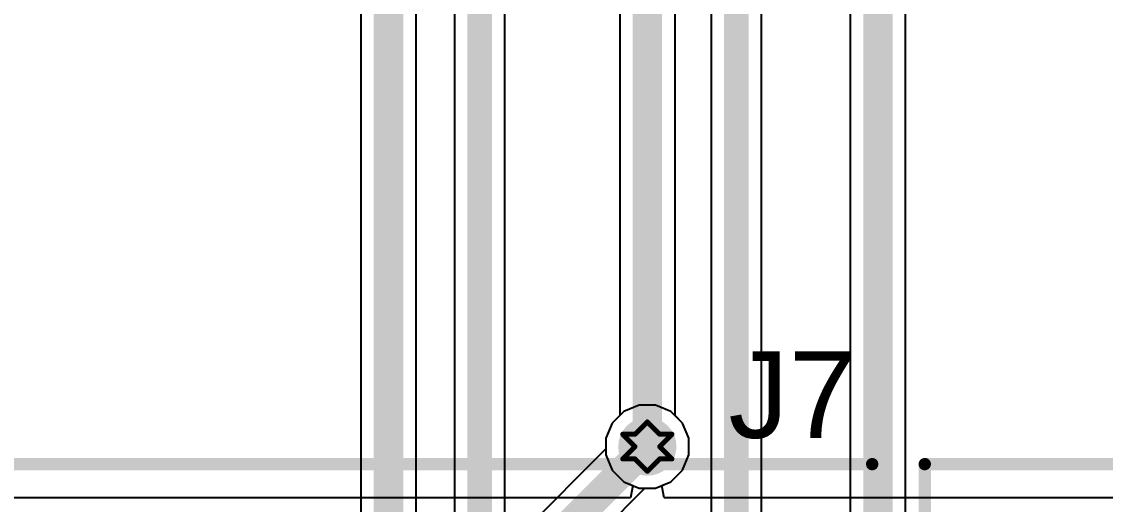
# Model space of a CAD drawing. Header units: inches. Extents: x -0.2 to 15.8, y 0 to 3.5.
# Drawn here: x 0.9695 to 1.4086, y 0.2816 to 0.477 of the extents above; entities that cross this region are included whole.
import ezdxf

# ---------------------------------------------------------------- set-up
doc = ezdxf.new("R2010")
doc.units = ezdxf.units.IN
doc.header["$MEASUREMENT"] = 0
for name, color, linetype in [('Bottom Layer', 5, 'Continuous'), ('Drill Drawing', 1, 'Continuous'), ('Signal_1', 16, 'Continuous'), ('Signal_2', 76, 'Continuous'), ('Top Layer', 1, 'Continuous'), ('Top Overlay', 2, 'Continuous'), ('Via Holes', 16, 'Continuous')]:
    doc.layers.add(name, color=color, linetype=linetype)
doc.styles.add('Arial', font='', dxfattribs={"height": 0.2})
doc.styles.get('Arial').set_extended_font_data('Arial')

msp = doc.modelspace()

# ---------------------------------------------------------------- hatches: boundary and pattern name
at = {"layer": 'Bottom Layer'}
h = msp.add_hatch(color=5, dxfattribs=at)
edge = h.paths.add_edge_path()
edge.add_arc((1.223, 0.305), 0.01181, 0, 360)
at = {"layer": 'Signal_1'}
h = msp.add_hatch(color=16, dxfattribs=at)
edge = h.paths.add_edge_path()
edge.add_arc((1.223, 0.305), 0.01181, 0, 360)
at = {"layer": 'Signal_2'}
h = msp.add_hatch(color=76, dxfattribs=at)
edge = h.paths.add_edge_path()
edge.add_arc((1.223, 0.305), 0.01181, 0, 360)
at = {"layer": 'Top Layer'}
h = msp.add_hatch(color=1, dxfattribs=at)
edge = h.paths.add_edge_path()
edge.add_arc((1.223, 0.305), 0.01181, 0, 360)
at = {"layer": 'Via Holes'}
h = msp.add_hatch(color=7, dxfattribs=at)
edge = h.paths.add_edge_path()
edge.add_arc((1.223, 0.305), 0.00591, 0, 360)

# ---------------------------------------------------------------- linework, layer by layer
at = {"layer": 'Bottom Layer'}
for p, q in [((1.30523, 0.9907), (1.30523, 0.26709)), ((1.32766, 0.26245), (1.32766, 0.9907)), ((1.21966, 0.32181), (1.21348, 0.31925)), ((1.22634, 0.32181), (1.21966, 0.32181)), ((1.23252, 0.31925), (1.22634, 0.32181)), ((1.21348, 0.31925), (1.20875, 0.31452)), ((1.23725, 0.31452), (1.23252, 0.31925)), ((1.20875, 0.31452), (1.20619, 0.30834)), ((1.23981, 0.30834), (1.23725, 0.31452)), ((1.20619, 0.30834), (1.20619, 0.30405)), ((1.23981, 0.30166), (1.23981, 0.30834)), ((1.20619, 0.30405), (1.14835, 0.24622)), ((1.23725, 0.29548), (1.23981, 0.30166)), ((1.23252, 0.29075), (1.23725, 0.29548)), ((1.22634, 0.28819), (1.23252, 0.29075)), ((1.16093, 0.22707), (1.22205, 0.28819)), ((1.22205, 0.28819), (1.22634, 0.28819))]:
    msp.add_line(p, q, dxfattribs=at)
for points in [[(1.31645, 0.26245, 0.012, 0.012, 0), (1.31645, 1.00326, 0.012, 0.012, 0)], [(1.153, 0.235, 0.012, 0.012, 0), (1.223, 0.305, 0.012, 0.012, 0)]]:
    msp.add_lwpolyline(points, format="xyseb", dxfattribs=at)
msp.add_lwpolyline([(1.22, 0.305, 0.006, 0.006, 1), (1.226, 0.305, 0.006, 0.006, 1)], format="xyseb", close=True, dxfattribs=at)
at = {"layer": 'Drill Drawing'}
for points in [[(1.218, 0.31, 0.002, 0.002, 0), (1.223, 0.315, 0.002, 0.002, 0)], [(1.223, 0.315, 0.002, 0.002, 0), (1.228, 0.31, 0.002, 0.002, 0)], [(1.213, 0.31, 0.002, 0.002, 0), (1.218, 0.305, 0.002, 0.002, 0)], [(1.213, 0.31, 0.002, 0.002, 0), (1.218, 0.31, 0.002, 0.002, 0)], [(1.228, 0.31, 0.002, 0.002, 0), (1.233, 0.31, 0.002, 0.002, 0)], [(1.228, 0.305, 0.002, 0.002, 0), (1.233, 0.31, 0.002, 0.002, 0)], [(1.213, 0.3, 0.002, 0.002, 0), (1.218, 0.305, 0.002, 0.002, 0)], [(1.228, 0.305, 0.002, 0.002, 0), (1.233, 0.3, 0.002, 0.002, 0)], [(1.213, 0.3, 0.002, 0.002, 0), (1.218, 0.3, 0.002, 0.002, 0)], [(1.218, 0.3, 0.002, 0.002, 0), (1.223, 0.295, 0.002, 0.002, 0)], [(1.223, 0.295, 0.002, 0.002, 0), (1.228, 0.3, 0.002, 0.002, 0)], [(1.228, 0.3, 0.002, 0.002, 0), (1.233, 0.3, 0.002, 0.002, 0)]]:
    msp.add_lwpolyline(points, format="xyseb", dxfattribs=at)
for points in [[(1.2225, 0.315, 0.001, 0.001, 1), (1.2235, 0.315, 0.001, 0.001, 1)], [(1.2225, 0.315, 0.001, 0.001, 1), (1.2235, 0.315, 0.001, 0.001, 1)], [(1.2125, 0.31, 0.001, 0.001, 1), (1.2135, 0.31, 0.001, 0.001, 1)], [(1.2125, 0.31, 0.001, 0.001, 1), (1.2135, 0.31, 0.001, 0.001, 1)], [(1.2175, 0.31, 0.001, 0.001, 1), (1.2185, 0.31, 0.001, 0.001, 1)], [(1.2175, 0.31, 0.001, 0.001, 1), (1.2185, 0.31, 0.001, 0.001, 1)], [(1.2275, 0.31, 0.001, 0.001, 1), (1.2285, 0.31, 0.001, 0.001, 1)], [(1.2275, 0.31, 0.001, 0.001, 1), (1.2285, 0.31, 0.001, 0.001, 1)], [(1.2325, 0.31, 0.001, 0.001, 1), (1.2335, 0.31, 0.001, 0.001, 1)], [(1.2325, 0.31, 0.001, 0.001, 1), (1.2335, 0.31, 0.001, 0.001, 1)], [(1.2175, 0.305, 0.001, 0.001, 1), (1.2185, 0.305, 0.001, 0.001, 1)], [(1.2175, 0.305, 0.001, 0.001, 1), (1.2185, 0.305, 0.001, 0.001, 1)], [(1.2275, 0.305, 0.001, 0.001, 1), (1.2285, 0.305, 0.001, 0.001, 1)], [(1.2275, 0.305, 0.001, 0.001, 1), (1.2285, 0.305, 0.001, 0.001, 1)], [(1.2125, 0.3, 0.001, 0.001, 1), (1.2135, 0.3, 0.001, 0.001, 1)], [(1.2125, 0.3, 0.001, 0.001, 1), (1.2135, 0.3, 0.001, 0.001, 1)], [(1.2175, 0.3, 0.001, 0.001, 1), (1.2185, 0.3, 0.001, 0.001, 1)], [(1.2175, 0.3, 0.001, 0.001, 1), (1.2185, 0.3, 0.001, 0.001, 1)], [(1.2275, 0.3, 0.001, 0.001, 1), (1.2285, 0.3, 0.001, 0.001, 1)], [(1.2275, 0.3, 0.001, 0.001, 1), (1.2285, 0.3, 0.001, 0.001, 1)], [(1.2325, 0.3, 0.001, 0.001, 1), (1.2335, 0.3, 0.001, 0.001, 1)], [(1.2325, 0.3, 0.001, 0.001, 1), (1.2335, 0.3, 0.001, 0.001, 1)], [(1.2225, 0.295, 0.001, 0.001, 1), (1.2235, 0.295, 0.001, 0.001, 1)], [(1.2225, 0.295, 0.001, 0.001, 1), (1.2235, 0.295, 0.001, 0.001, 1)]]:
    msp.add_lwpolyline(points, format="xyseb", close=True, dxfattribs=at)
at = {"layer": 'Signal_1'}
for p, q in [((1.2692, 0.252), (1.2692, 1.004)), ((1.2488, 0.99978), (1.2488, 0.25622)), ((1.21966, 0.32181), (1.21348, 0.31925)), ((1.22634, 0.32181), (1.21966, 0.32181)), ((1.23252, 0.31925), (1.22634, 0.32181)), ((1.21348, 0.31925), (1.20875, 0.31452)), ((1.23725, 0.31452), (1.23252, 0.31925)), ((1.20875, 0.31452), (1.20619, 0.30834)), ((1.23981, 0.30834), (1.23725, 0.31452)), ((1.20619, 0.30834), (1.20619, 0.30166)), ((1.23981, 0.30166), (1.23981, 0.30834)), ((1.20619, 0.30166), (1.20875, 0.29548)), ((1.23725, 0.29548), (1.23981, 0.30166)), ((1.20875, 0.29548), (1.21348, 0.29075)), ((1.23252, 0.29075), (1.23725, 0.29548)), ((1.21348, 0.29075), (1.21966, 0.28819)), ((1.22634, 0.28819), (1.23252, 0.29075)), ((1.21966, 0.28819), (1.22634, 0.28819))]:
    msp.add_line(p, q, dxfattribs=at)
msp.add_lwpolyline([(1.259, 0.252, 0.01, 0.01, 0), (1.259, 1.004, 0.01, 0.01, 0)], format="xyseb", dxfattribs=at)
at = {"layer": 'Signal_2'}
for p, q in [((1.1652, 0.25422), (1.1652, 0.831)), ((1.1448, 0.82678), (1.1448, 0.25)), ((1.1293, 0.24056), (1.1293, 0.80992)), ((1.10687, 0.80527), (1.10687, 0.23592)), ((1.21966, 0.32181), (1.21348, 0.31925)), ((1.22634, 0.32181), (1.21966, 0.32181)), ((1.23252, 0.31925), (1.22634, 0.32181)), ((1.21348, 0.31925), (1.20875, 0.31452)), ((1.23725, 0.31452), (1.23252, 0.31925)), ((1.20875, 0.31452), (1.20619, 0.30834)), ((1.23981, 0.30834), (1.23725, 0.31452)), ((1.20619, 0.30834), (1.20619, 0.30166)), ((1.23981, 0.30166), (1.23981, 0.30834)), ((1.20619, 0.30166), (1.20875, 0.29548)), ((1.23725, 0.29548), (1.23981, 0.30166)), ((1.20875, 0.29548), (1.21348, 0.29075)), ((1.23252, 0.29075), (1.23725, 0.29548)), ((1.21348, 0.29075), (1.21966, 0.28819)), ((1.22634, 0.28819), (1.23252, 0.29075)), ((1.21966, 0.28819), (1.22634, 0.28819))]:
    msp.add_line(p, q, dxfattribs=at)
for points in [[(1.155, 0.25, 0.01, 0.01, 0), (1.155, 0.831, 0.01, 0.01, 0)], [(1.11808, 0.23592, 0.012, 0.012, 0), (1.11808, 0.80992, 0.012, 0.012, 0)]]:
    msp.add_lwpolyline(points, format="xyseb", dxfattribs=at)
at = {"layer": 'Top Layer'}
for p, q in [((1.21179, 1.0591), (1.21179, 0.31756)), ((1.23422, 0.31756), (1.23422, 1.0591)), ((1.21179, 0.31756), (1.20875, 0.31452)), ((1.23725, 0.31452), (1.23422, 0.31756)), ((1.20875, 0.31452), (1.20619, 0.30834)), ((1.23981, 0.30834), (1.23725, 0.31452)), ((1.20619, 0.30834), (1.20619, 0.30166)), ((1.23981, 0.30166), (1.23981, 0.30834)), ((1.20619, 0.30166), (1.20875, 0.29548)), ((1.23725, 0.29548), (1.23981, 0.30166)), ((1.20875, 0.29548), (1.21348, 0.29075)), ((1.23252, 0.29075), (1.23725, 0.29548)), ((1.21348, 0.29075), (1.21718, 0.28922)), ((1.22882, 0.28922), (1.23252, 0.29075)), ((1.21718, 0.28922), (1.21618, 0.28422)), ((1.22982, 0.28422), (1.22882, 0.28922)), ((1.21618, 0.28422), (0.269, 0.28422)), ((1.50418, 0.28422), (1.22982, 0.28422))]:
    msp.add_line(p, q, dxfattribs=at)
msp.add_lwpolyline([(1.223, 0.305, 0.012, 0.012, 0), (1.223, 1.0591, 0.012, 0.012, 0)], format="xyseb", dxfattribs=at)
msp.add_lwpolyline([(1.22, 0.305, 0.006, 0.006, 1), (1.226, 0.305, 0.006, 0.006, 1)], format="xyseb", close=True, dxfattribs=at)
at = {"layer": 'Top Overlay'}
for points in [[(0.8889, 0.29788, 0.005, 0.005, 0), (1.3141, 0.29788, 0.005, 0.005, 0)], [(1.3141, 0.25064, 0.005, 0.005, 0), (1.3141, 0.29788, 0.005, 0.005, 0)], [(1.3354, 0.25064, 0.005, 0.005, 0), (1.3354, 0.29788, 0.005, 0.005, 0)], [(1.3354, 0.29788, 0.005, 0.005, 0), (1.7606, 0.29788, 0.005, 0.005, 0)]]:
    msp.add_lwpolyline(points, format="xyseb", dxfattribs=at)
for points in [[(1.31285, 0.29788, 0.0025, 0.0025, 1), (1.31535, 0.29788, 0.0025, 0.0025, 1)], [(1.31285, 0.29788, 0.0025, 0.0025, 1), (1.31535, 0.29788, 0.0025, 0.0025, 1)], [(1.33415, 0.29788, 0.0025, 0.0025, 1), (1.33665, 0.29788, 0.0025, 0.0025, 1)], [(1.33415, 0.29788, 0.0025, 0.0025, 1), (1.33665, 0.29788, 0.0025, 0.0025, 1)]]:
    msp.add_lwpolyline(points, format="xyseb", close=True, dxfattribs=at)

# ---------------------------------------------------------------- texts
at = {"layer": 'Top Overlay', "style": 'Arial'}
msp.add_text('J7', height=0.035, dxfattribs=at).set_placement((1.25584, 0.30851))

doc.saveas('drawing.dxf')
